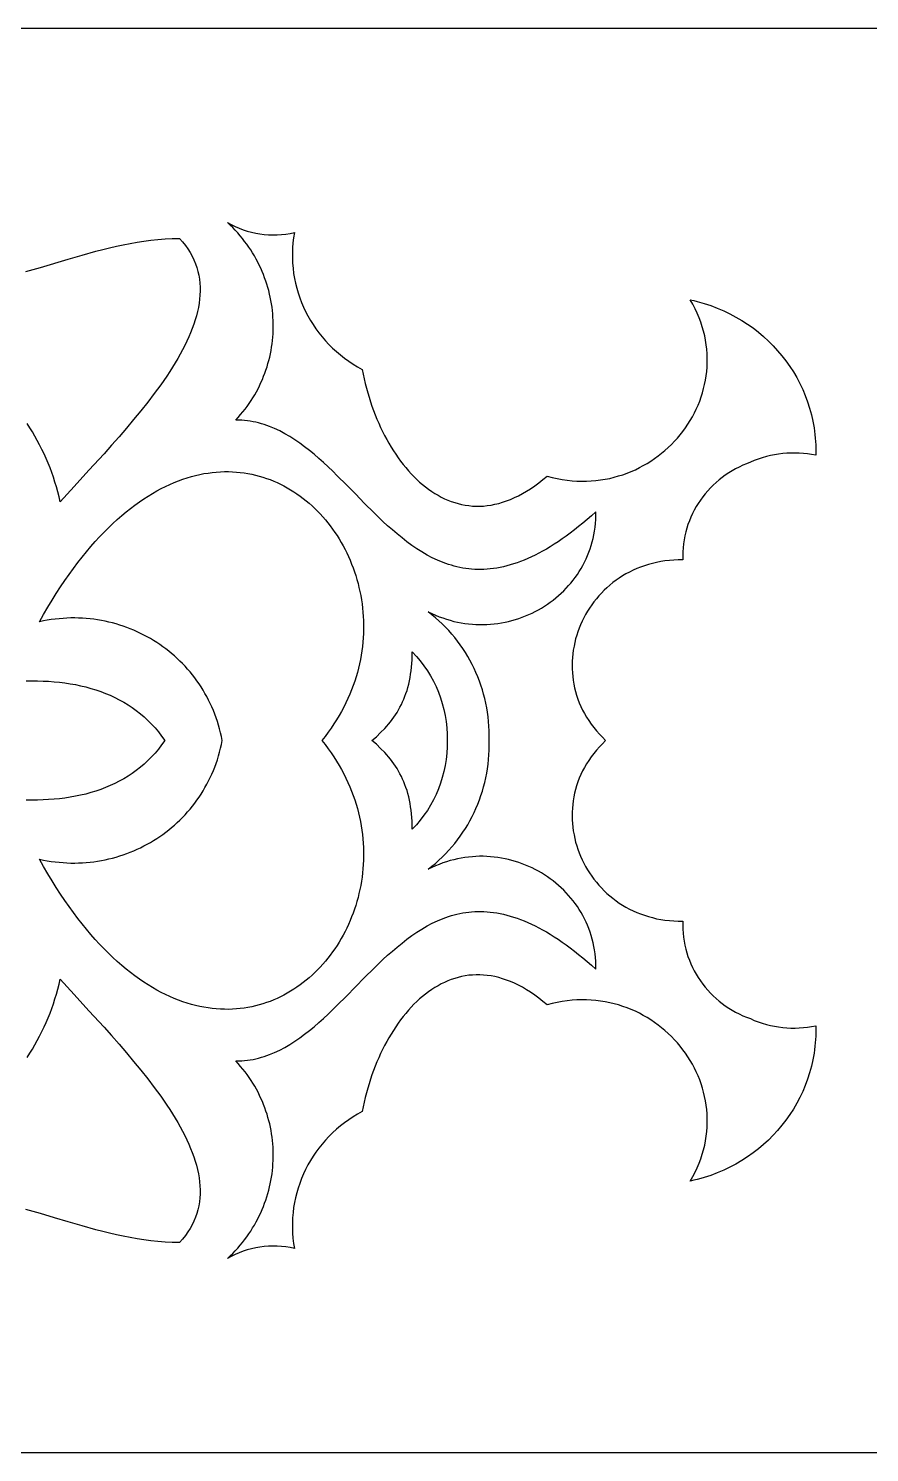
# Model space of a CAD drawing. Extents: x 759 to 1559, y -443 to -303.
# Drawn here: x 1076.2 to 1158.9, y -442.8 to -302.8 of the extents above; entities that cross this region are included whole.
import ezdxf

# ---------------------------------------------------------------- set-up
doc = ezdxf.new("R2010")
doc.units = 0
doc.layers.add('LAYER_2', color=174, linetype='CONTINUOUS')

msp = doc.modelspace()

# ---------------------------------------------------------------- linework, layer by layer
at = {"layer": 'LAYER_2'}
for points in [[(758.95, -442.83), (1558.95, -442.83), (1558.95, -302.83), (758.95, -302.83)], [(1095.77, -321.9), (1096.15, -322.11), (1096.53, -322.3), (1096.92, -322.47), (1097.32, -322.62), (1097.72, -322.75), (1098.13, -322.87), (1098.55, -322.96), (1098.96, -323.03), (1099.38, -323.08), (1099.81, -323.12), (1100.23, -323.13), (1100.66, -323.12), (1101.09, -323.1), (1101.51, -323.05), (1101.93, -322.98), (1102.36, -322.89), (1102.27, -323.4), (1102.21, -323.9), (1102.17, -324.41), (1102.16, -324.91), (1102.16, -325.42), (1102.18, -325.92), (1102.22, -326.41), (1102.28, -326.91), (1102.36, -327.4), (1102.46, -327.88), (1102.58, -328.36), (1102.72, -328.83), (1102.88, -329.3), (1103.05, -329.76), (1103.25, -330.22), (1103.46, -330.67), (1103.68, -331.1), (1103.93, -331.53), (1104.19, -331.95), (1104.47, -332.37), (1104.76, -332.77), (1105.08, -333.16), (1105.4, -333.54), (1105.75, -333.91), (1106.1, -334.26), (1106.48, -334.6), (1106.87, -334.93), (1107.27, -335.25), (1107.69, -335.55), (1108.12, -335.84), (1108.56, -336.11), (1109.02, -336.37), (1109.11, -336.83), (1109.21, -337.29), (1109.32, -337.75), (1109.44, -338.2), (1109.56, -338.65), (1109.7, -339.09), (1109.84, -339.53), (1109.98, -339.97), (1110.14, -340.39), (1110.3, -340.82), (1110.47, -341.24), (1110.65, -341.65), (1110.83, -342.06), (1111.02, -342.46), (1111.22, -342.85), (1111.43, -343.23), (1111.64, -343.61), (1111.86, -343.98), (1112.08, -344.34), (1112.31, -344.69), (1112.55, -345.04), (1112.79, -345.37), (1113.04, -345.7), (1113.3, -346.01), (1113.56, -346.32), (1113.83, -346.61), (1114.1, -346.89), (1114.38, -347.17), (1114.66, -347.43), (1114.95, -347.68), (1115.24, -347.91), (1115.54, -348.14), (1115.85, -348.35), (1116.16, -348.55), (1116.47, -348.73), (1116.79, -348.9), (1117.11, -349.06), (1117.44, -349.2), (1117.77, -349.33), (1118.11, -349.45), (1118.45, -349.54), (1118.79, -349.63), (1119.14, -349.69), (1119.5, -349.74), (1119.85, -349.78), (1120.21, -349.79), (1120.57, -349.79), (1120.94, -349.78), (1121.31, -349.74), (1121.68, -349.69), (1122.06, -349.61), (1122.44, -349.52), (1122.82, -349.41), (1123.21, -349.28), (1123.6, -349.13), (1123.99, -348.96), (1124.38, -348.77), (1124.77, -348.56), (1125.17, -348.33), (1125.57, -348.08), (1125.97, -347.8), (1126.38, -347.51), (1126.78, -347.19), (1127.19, -346.85), (1127.68, -346.98), (1128.18, -347.09), (1128.67, -347.18), (1129.15, -347.25), (1129.64, -347.3), (1130.12, -347.33), (1130.59, -347.34), (1131.06, -347.34), (1131.53, -347.32), (1131.99, -347.28), (1132.45, -347.22), (1132.9, -347.15), (1133.34, -347.06), (1133.78, -346.95), (1134.21, -346.83), (1134.63, -346.7), (1135.05, -346.55), (1135.46, -346.38), (1135.86, -346.21), (1136.26, -346.01), (1136.64, -345.81), (1137.02, -345.59), (1137.39, -345.36), (1137.75, -345.12), (1138.1, -344.86), (1138.44, -344.6), (1138.77, -344.32), (1139.09, -344.03), (1139.4, -343.73), (1139.7, -343.42), (1139.99, -343.1), (1140.26, -342.78), (1140.52, -342.44), (1140.78, -342.09), (1141.02, -341.74), (1141.24, -341.38), (1141.46, -341.01), (1141.66, -340.63), (1141.84, -340.25), (1142.02, -339.86), (1142.18, -339.46), (1142.32, -339.06), (1142.45, -338.66), (1142.57, -338.24), (1142.66, -337.83), (1142.75, -337.41), (1142.82, -336.98), (1142.87, -336.56), (1142.9, -336.12), (1142.92, -335.69), (1142.92, -335.25), (1142.91, -334.81), (1142.87, -334.37), (1142.82, -333.93), (1142.75, -333.49), (1142.67, -333.05), (1142.56, -332.6), (1142.43, -332.16), (1142.29, -331.72), (1142.12, -331.27), (1141.94, -330.83), (1141.73, -330.39), (1141.5, -329.95), (1141.26, -329.52), (1141.6, -329.59), (1141.94, -329.68), (1142.61, -329.87), (1143.27, -330.08), (1143.91, -330.32), (1144.54, -330.59), (1145.15, -330.88), (1145.74, -331.2), (1146.32, -331.54), (1146.88, -331.9), (1147.42, -332.28), (1147.95, -332.69), (1148.45, -333.11), (1148.94, -333.56), (1149.4, -334.02), (1149.84, -334.51), (1150.26, -335.01), (1150.66, -335.52), (1151.04, -336.05), (1151.39, -336.6), (1151.72, -337.16), (1152.02, -337.74), (1152.3, -338.33), (1152.56, -338.93), (1152.78, -339.55), (1152.98, -340.17), (1153.16, -340.81), (1153.3, -341.45), (1153.36, -341.78), (1153.42, -342.1), (1153.46, -342.43), (1153.5, -342.76), (1153.54, -343.1), (1153.56, -343.43), (1153.58, -343.77), (1153.59, -344.11), (1153.59, -344.45), (1153.58, -344.79), (1153.18, -344.71), (1152.78, -344.65), (1152.37, -344.61), (1151.97, -344.58), (1151.56, -344.57), (1151.15, -344.57), (1150.75, -344.59), (1150.34, -344.62), (1149.93, -344.67), (1149.53, -344.74), (1149.13, -344.82), (1148.73, -344.92), (1148.33, -345.04), (1147.94, -345.17), (1147.55, -345.32), (1147.17, -345.48), (1146.79, -345.62), (1146.42, -345.78), (1146.06, -345.95), (1145.71, -346.13), (1145.36, -346.32), (1145.03, -346.53), (1144.7, -346.75), (1144.39, -346.98), (1144.08, -347.22), (1143.79, -347.47), (1143.5, -347.73), (1143.23, -348.01), (1142.97, -348.29), (1142.72, -348.58), (1142.48, -348.89), (1142.25, -349.2), (1142.04, -349.52), (1141.84, -349.84), (1141.65, -350.18), (1141.47, -350.52), (1141.31, -350.87), (1141.17, -351.23), (1141.03, -351.59), (1140.91, -351.96), (1140.81, -352.33), (1140.72, -352.71), (1140.65, -353.1), (1140.59, -353.49), (1140.55, -353.88), (1140.53, -354.28), (1140.52, -354.68), (1140.53, -355.08), (1140.08, -355.08), (1139.64, -355.1), (1139.2, -355.13), (1138.77, -355.18), (1138.35, -355.24), (1137.94, -355.32), (1137.53, -355.42), (1137.14, -355.52), (1136.75, -355.65), (1136.37, -355.78), (1136, -355.93), (1135.63, -356.09), (1135.28, -356.27), (1134.93, -356.45), (1134.6, -356.65), (1134.27, -356.86), (1133.96, -357.08), (1133.65, -357.31), (1133.35, -357.55), (1133.07, -357.81), (1132.79, -358.07), (1132.53, -358.34), (1132.27, -358.61), (1132.03, -358.9), (1131.79, -359.2), (1131.57, -359.5), (1131.36, -359.81), (1131.16, -360.12), (1130.97, -360.44), (1130.8, -360.77), (1130.63, -361.11), (1130.48, -361.45), (1130.34, -361.79), (1130.21, -362.14), (1130.1, -362.49), (1129.99, -362.85), (1129.9, -363.21), (1129.83, -363.57), (1129.76, -363.94), (1129.71, -364.31), (1129.68, -364.68), (1129.66, -365.05), (1129.65, -365.42), (1129.65, -365.79), (1129.67, -366.17), (1129.7, -366.54), (1129.75, -366.91), (1129.81, -367.28), (1129.89, -367.66), (1129.98, -368.02), (1130.09, -368.39), (1130.21, -368.76), (1130.35, -369.12), (1130.51, -369.48), (1130.68, -369.84), (1130.86, -370.19), (1131.06, -370.54), (1131.28, -370.88), (1131.51, -371.22), (1131.77, -371.55), (1132.03, -371.88), (1132.32, -372.2), (1132.62, -372.52), (1132.94, -372.83), (1132.94, -372.83), (1132.94, -372.83), (1132.94, -372.83), (1132.94, -372.83), (1132.94, -372.84), (1132.94, -372.84), (1132.94, -372.84), (1132.94, -372.84), (1132.62, -373.15), (1132.32, -373.46), (1132.03, -373.79), (1131.77, -374.11), (1131.51, -374.45), (1131.28, -374.79), (1131.06, -375.13), (1130.86, -375.48), (1130.68, -375.83), (1130.51, -376.19), (1130.35, -376.55), (1130.21, -376.91), (1130.09, -377.28), (1129.98, -377.64), (1129.89, -378.01), (1129.81, -378.38), (1129.75, -378.76), (1129.7, -379.13), (1129.67, -379.5), (1129.65, -379.88), (1129.65, -380.25), (1129.66, -380.62), (1129.68, -380.99), (1129.71, -381.36), (1129.76, -381.73), (1129.83, -382.1), (1129.9, -382.46), (1129.99, -382.82), (1130.1, -383.18), (1130.21, -383.53), (1130.34, -383.88), (1130.48, -384.22), (1130.63, -384.56), (1130.8, -384.9), (1130.97, -385.22), (1131.16, -385.55), (1131.36, -385.86), (1131.57, -386.17), (1131.79, -386.47), (1132.03, -386.77), (1132.27, -387.05), (1132.53, -387.33), (1132.79, -387.6), (1133.07, -387.86), (1133.35, -388.11), (1133.65, -388.35), (1133.96, -388.59), (1134.27, -388.81), (1134.6, -389.02), (1134.93, -389.21), (1135.28, -389.4), (1135.63, -389.57), (1136, -389.74), (1136.37, -389.89), (1136.75, -390.02), (1137.14, -390.14), (1137.53, -390.25), (1137.94, -390.35), (1138.35, -390.43), (1138.77, -390.49), (1139.2, -390.54), (1139.64, -390.57), (1140.08, -390.59), (1140.53, -390.59), (1140.52, -390.99), (1140.53, -391.39), (1140.55, -391.79), (1140.59, -392.18), (1140.65, -392.57), (1140.72, -392.96), (1140.81, -393.34), (1140.91, -393.71), (1141.03, -394.08), (1141.17, -394.44), (1141.31, -394.8), (1141.47, -395.15), (1141.65, -395.49), (1141.84, -395.82), (1142.04, -396.15), (1142.25, -396.47), (1142.48, -396.78), (1142.72, -397.08), (1142.97, -397.38), (1143.23, -397.66), (1143.5, -397.93), (1143.79, -398.2), (1144.08, -398.45), (1144.39, -398.69), (1144.7, -398.92), (1145.03, -399.14), (1145.36, -399.35), (1145.71, -399.54), (1146.06, -399.72), (1146.42, -399.89), (1146.79, -400.04), (1147.17, -400.18), (1147.55, -400.35), (1147.94, -400.5), (1148.33, -400.63), (1148.73, -400.74), (1149.13, -400.84), (1149.53, -400.93), (1149.93, -400.99), (1150.34, -401.04), (1150.75, -401.08), (1151.15, -401.1), (1151.56, -401.1), (1151.97, -401.09), (1152.37, -401.06), (1152.78, -401.02), (1153.18, -400.96), (1153.58, -400.88), (1153.59, -401.22), (1153.59, -401.56), (1153.58, -401.9), (1153.56, -402.24), (1153.54, -402.57), (1153.5, -402.9), (1153.46, -403.24), (1153.42, -403.56), (1153.3, -404.22), (1153.16, -404.86), (1152.98, -405.5), (1152.78, -406.12), (1152.56, -406.74), (1152.3, -407.34), (1152.02, -407.93), (1151.72, -408.5), (1151.39, -409.07), (1151.04, -409.61), (1150.66, -410.15), (1150.26, -410.66), (1149.84, -411.16), (1149.4, -411.64), (1148.94, -412.11), (1148.45, -412.55), (1147.95, -412.98), (1147.42, -413.38), (1146.88, -413.77), (1146.32, -414.13), (1145.74, -414.47), (1145.15, -414.79), (1144.54, -415.08), (1143.91, -415.34), (1143.27, -415.59), (1142.61, -415.8), (1142.28, -415.9), (1141.94, -415.99), (1141.6, -416.07), (1141.26, -416.15), (1141.5, -415.71), (1141.73, -415.28), (1141.94, -414.84), (1142.12, -414.4), (1142.29, -413.95), (1142.43, -413.51), (1142.56, -413.07), (1142.67, -412.62), (1142.75, -412.18), (1142.82, -411.74), (1142.87, -411.29), (1142.91, -410.85), (1142.92, -410.41), (1142.92, -409.98), (1142.9, -409.54), (1142.87, -409.11), (1142.82, -408.68), (1142.75, -408.26), (1142.66, -407.84), (1142.57, -407.42), (1142.45, -407.01), (1142.32, -406.6), (1142.18, -406.2), (1142.02, -405.81), (1141.84, -405.42), (1141.66, -405.04), (1141.46, -404.66), (1141.24, -404.29), (1141.02, -403.93), (1140.78, -403.57), (1140.52, -403.23), (1140.26, -402.89), (1139.99, -402.56), (1139.7, -402.25), (1139.4, -401.94), (1139.09, -401.64), (1138.77, -401.35), (1138.44, -401.07), (1138.1, -400.81), (1137.75, -400.55), (1137.39, -400.31), (1137.02, -400.08), (1136.64, -399.86), (1136.26, -399.65), (1135.86, -399.46), (1135.46, -399.28), (1135.05, -399.12), (1134.63, -398.97), (1134.21, -398.83), (1133.78, -398.71), (1133.34, -398.61), (1132.9, -398.52), (1132.45, -398.45), (1131.99, -398.39), (1131.53, -398.35), (1131.06, -398.33), (1130.59, -398.33), (1130.12, -398.34), (1129.64, -398.37), (1129.15, -398.42), (1128.67, -398.49), (1128.18, -398.58), (1127.68, -398.69), (1127.19, -398.82), (1126.78, -398.48), (1126.38, -398.16), (1125.97, -397.86), (1125.57, -397.59), (1125.17, -397.34), (1124.77, -397.1), (1124.38, -396.89), (1123.99, -396.7), (1123.6, -396.53), (1123.21, -396.39), (1122.82, -396.26), (1122.44, -396.15), (1122.06, -396.05), (1121.68, -395.98), (1121.31, -395.93), (1120.94, -395.89), (1120.57, -395.87), (1120.21, -395.87), (1119.85, -395.89), (1119.5, -395.92), (1119.14, -395.98), (1118.79, -396.04), (1118.45, -396.12), (1118.11, -396.22), (1117.77, -396.34), (1117.44, -396.46), (1117.11, -396.61), (1116.79, -396.76), (1116.47, -396.94), (1116.16, -397.12), (1115.85, -397.32), (1115.54, -397.53), (1115.24, -397.76), (1114.95, -397.99), (1114.66, -398.24), (1114.38, -398.5), (1114.1, -398.77), (1113.83, -399.06), (1113.56, -399.35), (1113.3, -399.66), (1113.04, -399.97), (1112.79, -400.3), (1112.55, -400.63), (1112.31, -400.97), (1112.08, -401.33), (1111.86, -401.69), (1111.64, -402.06), (1111.43, -402.43), (1111.22, -402.82), (1111.02, -403.21), (1110.83, -403.61), (1110.65, -404.02), (1110.47, -404.43), (1110.3, -404.85), (1110.14, -405.27), (1109.98, -405.7), (1109.84, -406.14), (1109.7, -406.58), (1109.56, -407.02), (1109.44, -407.47), (1109.32, -407.92), (1109.21, -408.38), (1109.11, -408.84), (1109.02, -409.3), (1108.56, -409.56), (1108.12, -409.83), (1107.69, -410.12), (1107.27, -410.42), (1106.87, -410.73), (1106.48, -411.06), (1106.1, -411.41), (1105.75, -411.76), (1105.4, -412.13), (1105.08, -412.51), (1104.76, -412.9), (1104.47, -413.3), (1104.19, -413.71), (1103.93, -414.13), (1103.68, -414.56), (1103.46, -415), (1103.25, -415.45), (1103.05, -415.9), (1102.88, -416.37), (1102.72, -416.83), (1102.58, -417.31), (1102.46, -417.79), (1102.36, -418.27), (1102.28, -418.76), (1102.22, -419.25), (1102.18, -419.75), (1102.16, -420.25), (1102.16, -420.75), (1102.17, -421.26), (1102.21, -421.76), (1102.27, -422.27), (1102.36, -422.78), (1101.93, -422.69), (1101.51, -422.62), (1101.09, -422.57), (1100.66, -422.54), (1100.23, -422.54), (1099.81, -422.55), (1099.38, -422.58), (1098.96, -422.64), (1098.55, -422.71), (1098.13, -422.8), (1097.72, -422.91), (1097.32, -423.05), (1096.92, -423.2), (1096.53, -423.37), (1096.15, -423.56), (1095.77, -423.76), (1096.04, -423.51), (1096.3, -423.26), (1096.54, -423), (1096.79, -422.73), (1097.02, -422.46), (1097.24, -422.19), (1097.46, -421.91), (1097.67, -421.63), (1097.87, -421.34), (1098.06, -421.06), (1098.25, -420.76), (1098.42, -420.47), (1098.59, -420.17), (1098.75, -419.87), (1098.9, -419.57), (1099.05, -419.26), (1099.19, -418.95), (1099.31, -418.64), (1099.43, -418.33), (1099.55, -418.01), (1099.65, -417.69), (1099.75, -417.38), (1099.84, -417.05), (1099.92, -416.73), (1099.99, -416.41), (1100.05, -416.08), (1100.11, -415.76), (1100.16, -415.43), (1100.2, -415.1), (1100.23, -414.78), (1100.25, -414.45), (1100.27, -414.12), (1100.28, -413.79), (1100.28, -413.46), (1100.27, -413.13), (1100.26, -412.81), (1100.23, -412.48), (1100.2, -412.15), (1100.16, -411.82), (1100.12, -411.5), (1100.06, -411.17), (1100, -410.85), (1099.93, -410.53), (1099.85, -410.21), (1099.76, -409.89), (1099.67, -409.57), (1099.56, -409.26), (1099.45, -408.95), (1099.33, -408.63), (1099.21, -408.33), (1099.07, -408.02), (1098.93, -407.72), (1098.78, -407.42), (1098.62, -407.12), (1098.46, -406.83), (1098.28, -406.53), (1098.1, -406.25), (1097.91, -405.96), (1097.71, -405.68), (1097.51, -405.41), (1097.29, -405.13), (1097.07, -404.87), (1096.84, -404.6), (1096.6, -404.34), (1096.89, -404.34), (1097.18, -404.32), (1097.46, -404.3), (1097.74, -404.27), (1098.02, -404.23), (1098.3, -404.18), (1098.57, -404.12), (1098.84, -404.06), (1099.11, -403.98), (1099.37, -403.9), (1099.64, -403.81), (1099.9, -403.72), (1100.41, -403.51), (1100.92, -403.27), (1101.42, -403), (1101.92, -402.71), (1102.4, -402.4), (1102.88, -402.07), (1103.36, -401.72), (1103.83, -401.35), (1104.29, -400.97), (1104.75, -400.57), (1105.21, -400.16), (1105.66, -399.74), (1106.57, -398.87), (1107.46, -397.97), (1108.35, -397.06), (1109.25, -396.15), (1110.15, -395.25), (1110.6, -394.81), (1111.06, -394.38), (1111.52, -393.95), (1111.98, -393.54), (1112.45, -393.14), (1112.93, -392.75), (1113.41, -392.38), (1113.89, -392.02), (1114.38, -391.68), (1114.88, -391.37), (1115.39, -391.07), (1115.9, -390.8), (1116.43, -390.55), (1116.96, -390.33), (1117.23, -390.23), (1117.5, -390.14), (1117.78, -390.05), (1118.05, -389.98), (1118.33, -389.91), (1118.62, -389.84), (1118.9, -389.79), (1119.19, -389.74), (1119.48, -389.71), (1119.77, -389.68), (1120.07, -389.66), (1120.37, -389.65), (1120.67, -389.65), (1120.98, -389.66), (1121.29, -389.67), (1121.6, -389.7), (1121.92, -389.74), (1122.24, -389.79), (1122.56, -389.85), (1122.89, -389.92), (1123.22, -390), (1123.56, -390.09), (1123.89, -390.19), (1124.24, -390.31), (1124.58, -390.43), (1124.93, -390.57), (1125.29, -390.72), (1125.64, -390.89), (1126.01, -391.06), (1126.37, -391.25), (1126.74, -391.45), (1127.12, -391.66), (1127.5, -391.89), (1127.88, -392.13), (1128.27, -392.38), (1128.66, -392.65), (1129.06, -392.93), (1129.46, -393.23), (1129.87, -393.54), (1130.28, -393.86), (1130.7, -394.2), (1131.12, -394.56), (1131.55, -394.93), (1131.98, -395.31), (1131.98, -394.93), (1131.97, -394.54), (1131.94, -394.17), (1131.9, -393.8), (1131.85, -393.43), (1131.79, -393.07), (1131.71, -392.71), (1131.62, -392.36), (1131.53, -392.01), (1131.42, -391.67), (1131.29, -391.33), (1131.16, -391), (1131.02, -390.68), (1130.87, -390.36), (1130.7, -390.05), (1130.53, -389.75), (1130.35, -389.45), (1130.16, -389.16), (1129.95, -388.87), (1129.74, -388.59), (1129.53, -388.32), (1129.3, -388.06), (1129.06, -387.8), (1128.82, -387.55), (1128.57, -387.31), (1128.31, -387.08), (1128.05, -386.85), (1127.78, -386.64), (1127.5, -386.43), (1127.22, -386.23), (1126.92, -386.04), (1126.63, -385.85), (1126.33, -385.68), (1126.02, -385.52), (1125.71, -385.36), (1125.39, -385.21), (1125.07, -385.08), (1124.74, -384.95), (1124.41, -384.83), (1124.07, -384.72), (1123.73, -384.63), (1123.39, -384.54), (1123.05, -384.46), (1122.7, -384.4), (1122.35, -384.34), (1121.99, -384.29), (1121.64, -384.26), (1121.28, -384.24), (1120.92, -384.22), (1120.56, -384.22), (1120.2, -384.23), (1119.84, -384.26), (1119.47, -384.29), (1119.11, -384.34), (1118.74, -384.4), (1118.38, -384.47), (1118.02, -384.55), (1117.65, -384.64), (1117.29, -384.75), (1116.93, -384.87), (1116.57, -385.01), (1116.21, -385.15), (1115.85, -385.31), (1115.49, -385.49), (1115.86, -385.2), (1116.21, -384.91), (1116.55, -384.6), (1116.89, -384.29), (1117.21, -383.97), (1117.52, -383.63), (1117.82, -383.3), (1118.11, -382.95), (1118.39, -382.6), (1118.66, -382.23), (1118.91, -381.86), (1119.16, -381.49), (1119.39, -381.11), (1119.61, -380.72), (1119.82, -380.32), (1120.02, -379.92), (1120.2, -379.51), (1120.38, -379.1), (1120.54, -378.68), (1120.69, -378.25), (1120.83, -377.82), (1120.95, -377.39), (1121.06, -376.95), (1121.16, -376.51), (1121.25, -376.06), (1121.32, -375.61), (1121.38, -375.16), (1121.43, -374.7), (1121.46, -374.24), (1121.48, -373.77), (1121.49, -373.3), (1121.48, -372.83), (1121.49, -372.36), (1121.48, -371.9), (1121.46, -371.43), (1121.43, -370.97), (1121.38, -370.51), (1121.32, -370.06), (1121.25, -369.61), (1121.16, -369.16), (1121.06, -368.72), (1120.95, -368.28), (1120.83, -367.84), (1120.69, -367.41), (1120.54, -366.99), (1120.38, -366.57), (1120.2, -366.16), (1120.02, -365.75), (1119.82, -365.35), (1119.61, -364.95), (1119.39, -364.56), (1119.16, -364.18), (1118.91, -363.8), (1118.66, -363.43), (1118.39, -363.07), (1118.11, -362.72), (1117.82, -362.37), (1117.52, -362.03), (1117.21, -361.7), (1116.89, -361.38), (1116.55, -361.07), (1116.21, -360.76), (1115.86, -360.47), (1115.49, -360.18), (1115.85, -360.35), (1116.21, -360.51), (1116.57, -360.66), (1116.93, -360.79), (1117.29, -360.92), (1117.65, -361.02), (1118.02, -361.12), (1118.38, -361.2), (1118.74, -361.27), (1119.11, -361.33), (1119.47, -361.38), (1119.84, -361.41), (1120.2, -361.43), (1120.56, -361.44), (1120.92, -361.44), (1121.28, -361.43), (1121.64, -361.41), (1121.99, -361.37), (1122.35, -361.33), (1122.7, -361.27), (1123.05, -361.21), (1123.39, -361.13), (1123.73, -361.04), (1124.07, -360.94), (1124.41, -360.84), (1124.74, -360.72), (1125.07, -360.59), (1125.39, -360.45), (1125.71, -360.31), (1126.02, -360.15), (1126.33, -359.99), (1126.63, -359.81), (1126.92, -359.63), (1127.22, -359.44), (1127.5, -359.24), (1127.78, -359.03), (1128.05, -358.81), (1128.31, -358.59), (1128.57, -358.36), (1128.82, -358.11), (1129.06, -357.87), (1129.3, -357.61), (1129.53, -357.35), (1129.74, -357.08), (1129.95, -356.8), (1130.16, -356.51), (1130.35, -356.22), (1130.53, -355.92), (1130.7, -355.62), (1130.87, -355.31), (1131.02, -354.99), (1131.16, -354.66), (1131.29, -354.33), (1131.42, -354), (1131.53, -353.66), (1131.62, -353.31), (1131.71, -352.96), (1131.79, -352.6), (1131.85, -352.24), (1131.9, -351.87), (1131.94, -351.5), (1131.97, -351.12), (1131.98, -350.74), (1131.98, -350.36), (1131.55, -350.74), (1131.12, -351.11), (1130.7, -351.47), (1130.28, -351.81), (1129.87, -352.13), (1129.46, -352.44), (1129.06, -352.74), (1128.66, -353.02), (1128.27, -353.29), (1127.88, -353.54), (1127.5, -353.78), (1127.12, -354.01), (1126.74, -354.22), (1126.37, -354.42), (1126.01, -354.61), (1125.64, -354.78), (1125.29, -354.95), (1124.93, -355.1), (1124.58, -355.23), (1124.24, -355.36), (1123.89, -355.47), (1123.56, -355.58), (1123.22, -355.67), (1122.89, -355.75), (1122.56, -355.82), (1122.24, -355.88), (1121.92, -355.93), (1121.6, -355.97), (1121.29, -355.99), (1120.98, -356.01), (1120.67, -356.02), (1120.37, -356.02), (1120.07, -356.01), (1119.77, -355.99), (1119.48, -355.96), (1119.19, -355.92), (1118.9, -355.88), (1118.62, -355.82), (1118.33, -355.76), (1118.05, -355.69), (1117.78, -355.61), (1117.5, -355.53), (1117.23, -355.44), (1116.96, -355.34), (1116.43, -355.12), (1115.9, -354.87), (1115.39, -354.6), (1114.88, -354.3), (1114.38, -353.98), (1113.89, -353.65), (1113.41, -353.29), (1112.93, -352.92), (1112.45, -352.53), (1111.98, -352.13), (1111.52, -351.72), (1111.06, -351.29), (1110.15, -350.42), (1109.25, -349.52), (1108.35, -348.6), (1107.46, -347.69), (1106.57, -346.8), (1106.12, -346.36), (1105.66, -345.93), (1105.21, -345.51), (1104.75, -345.1), (1104.29, -344.7), (1103.83, -344.31), (1103.36, -343.95), (1102.88, -343.6), (1102.4, -343.27), (1101.92, -342.95), (1101.42, -342.67), (1100.92, -342.4), (1100.41, -342.16), (1099.9, -341.95), (1099.64, -341.85), (1099.37, -341.77), (1099.11, -341.69), (1098.84, -341.61), (1098.57, -341.55), (1098.3, -341.49), (1098.02, -341.44), (1097.74, -341.4), (1097.46, -341.37), (1097.18, -341.34), (1096.89, -341.33), (1096.6, -341.33), (1096.84, -341.07), (1097.07, -340.8), (1097.29, -340.53), (1097.51, -340.26), (1097.71, -339.99), (1097.91, -339.71), (1098.1, -339.42), (1098.28, -339.13), (1098.46, -338.84), (1098.62, -338.55), (1098.78, -338.25), (1098.93, -337.95), (1099.07, -337.65), (1099.21, -337.34), (1099.33, -337.03), (1099.45, -336.72), (1099.56, -336.41), (1099.67, -336.09), (1099.76, -335.78), (1099.85, -335.46), (1099.93, -335.14), (1100, -334.82), (1100.06, -334.49), (1100.12, -334.17), (1100.16, -333.84), (1100.2, -333.52), (1100.23, -333.19), (1100.26, -332.86), (1100.27, -332.53), (1100.28, -332.21), (1100.28, -331.88), (1100.27, -331.55), (1100.25, -331.22), (1100.23, -330.89), (1100.2, -330.56), (1100.16, -330.24), (1100.11, -329.91), (1100.05, -329.58), (1099.99, -329.26), (1099.92, -328.94), (1099.84, -328.61), (1099.75, -328.29), (1099.65, -327.97), (1099.55, -327.66), (1099.43, -327.34), (1099.31, -327.03), (1099.19, -326.72), (1099.05, -326.41), (1098.9, -326.1), (1098.75, -325.8), (1098.59, -325.5), (1098.42, -325.2), (1098.25, -324.9), (1098.06, -324.61), (1097.87, -324.32), (1097.67, -324.04), (1097.46, -323.76), (1097.24, -323.48), (1097.02, -323.21), (1096.79, -322.94), (1096.54, -322.67), (1096.3, -322.41), (1096.04, -322.16)], [(1077.3, -361.16), (1077.71, -360.44), (1078.12, -359.73), (1078.54, -359.04), (1078.96, -358.38), (1079.38, -357.73), (1079.8, -357.11), (1080.22, -356.5), (1080.65, -355.92), (1081.08, -355.35), (1081.5, -354.8), (1081.93, -354.28), (1082.36, -353.77), (1082.79, -353.28), (1083.22, -352.81), (1083.66, -352.36), (1084.09, -351.92), (1084.52, -351.51), (1084.95, -351.11), (1085.39, -350.73), (1085.82, -350.36), (1086.25, -350.02), (1086.69, -349.69), (1087.12, -349.38), (1087.55, -349.08), (1087.98, -348.81), (1088.41, -348.54), (1088.84, -348.3), (1089.27, -348.07), (1089.69, -347.85), (1090.12, -347.65), (1090.54, -347.47), (1090.97, -347.3), (1091.39, -347.15), (1091.81, -347.01), (1092.23, -346.89), (1092.64, -346.78), (1093.05, -346.68), (1093.46, -346.6), (1093.87, -346.54), (1094.28, -346.48), (1094.68, -346.44), (1095.08, -346.42), (1095.48, -346.4), (1095.87, -346.4), (1096.27, -346.41), (1096.65, -346.44), (1097.04, -346.48), (1097.42, -346.53), (1097.79, -346.59), (1098.17, -346.66), (1098.54, -346.74), (1098.9, -346.84), (1099.26, -346.95), (1099.62, -347.06), (1099.97, -347.19), (1100.32, -347.33), (1100.66, -347.48), (1101, -347.64), (1101.33, -347.81), (1101.66, -347.99), (1101.98, -348.18), (1102.3, -348.38), (1102.61, -348.59), (1102.92, -348.8), (1103.22, -349.03), (1103.51, -349.27), (1103.8, -349.51), (1104.09, -349.76), (1104.36, -350.02), (1104.63, -350.29), (1104.9, -350.56), (1105.15, -350.85), (1105.4, -351.14), (1105.65, -351.43), (1105.88, -351.74), (1106.11, -352.05), (1106.33, -352.37), (1106.55, -352.69), (1106.75, -353.02), (1106.95, -353.36), (1107.14, -353.7), (1107.33, -354.05), (1107.5, -354.4), (1107.67, -354.76), (1107.83, -355.12), (1107.98, -355.49), (1108.12, -355.86), (1108.26, -356.24), (1108.38, -356.62), (1108.5, -357.01), (1108.61, -357.4), (1108.7, -357.79), (1108.79, -358.19), (1108.87, -358.59), (1108.94, -359), (1109, -359.4), (1109.05, -359.81), (1109.09, -360.22), (1109.12, -360.64), (1109.14, -361.05), (1109.15, -361.47), (1109.15, -361.89), (1109.14, -362.32), (1109.12, -362.74), (1109.08, -363.16), (1109.04, -363.59), (1108.98, -364.02), (1108.92, -364.44), (1108.84, -364.87), (1108.75, -365.3), (1108.65, -365.73), (1108.54, -366.16), (1108.42, -366.58), (1108.28, -367.01), (1108.13, -367.44), (1107.97, -367.86), (1107.8, -368.29), (1107.62, -368.71), (1107.42, -369.13), (1107.21, -369.55), (1106.99, -369.97), (1106.75, -370.39), (1106.5, -370.8), (1106.24, -371.21), (1105.96, -371.62), (1105.67, -372.03), (1105.37, -372.43), (1105.05, -372.83), (1105.37, -373.23), (1105.67, -373.64), (1105.96, -374.04), (1106.24, -374.45), (1106.5, -374.87), (1106.75, -375.28), (1106.99, -375.7), (1107.21, -376.12), (1107.42, -376.54), (1107.62, -376.96), (1107.8, -377.38), (1107.97, -377.81), (1108.13, -378.23), (1108.28, -378.66), (1108.42, -379.09), (1108.54, -379.51), (1108.65, -379.94), (1108.75, -380.37), (1108.84, -380.8), (1108.92, -381.22), (1108.98, -381.65), (1109.04, -382.08), (1109.08, -382.5), (1109.12, -382.93), (1109.14, -383.35), (1109.15, -383.77), (1109.15, -384.19), (1109.14, -384.61), (1109.12, -385.03), (1109.09, -385.44), (1109.05, -385.86), (1109, -386.27), (1108.94, -386.67), (1108.87, -387.08), (1108.79, -387.48), (1108.7, -387.87), (1108.61, -388.27), (1108.5, -388.66), (1108.38, -389.04), (1108.26, -389.43), (1108.12, -389.8), (1107.98, -390.18), (1107.83, -390.54), (1107.67, -390.91), (1107.5, -391.27), (1107.33, -391.62), (1107.14, -391.97), (1106.95, -392.31), (1106.75, -392.65), (1106.55, -392.98), (1106.33, -393.3), (1106.11, -393.62), (1105.88, -393.93), (1105.65, -394.23), (1105.4, -394.53), (1105.15, -394.82), (1104.9, -395.11), (1104.63, -395.38), (1104.36, -395.65), (1104.09, -395.91), (1103.8, -396.16), (1103.51, -396.4), (1103.22, -396.64), (1102.92, -396.86), (1102.61, -397.08), (1102.3, -397.29), (1101.98, -397.49), (1101.66, -397.68), (1101.33, -397.86), (1101, -398.03), (1100.66, -398.19), (1100.32, -398.34), (1099.97, -398.48), (1099.62, -398.6), (1099.26, -398.72), (1098.9, -398.83), (1098.54, -398.92), (1098.17, -399.01), (1097.79, -399.08), (1097.42, -399.14), (1097.04, -399.19), (1096.65, -399.23), (1096.27, -399.25), (1095.87, -399.27), (1095.48, -399.26), (1095.08, -399.25), (1094.68, -399.22), (1094.28, -399.18), (1093.87, -399.13), (1093.46, -399.06), (1093.05, -398.98), (1092.64, -398.89), (1092.23, -398.78), (1091.81, -398.66), (1091.39, -398.52), (1090.97, -398.36), (1090.54, -398.2), (1090.12, -398.01), (1089.69, -397.81), (1089.27, -397.6), (1088.84, -397.37), (1088.41, -397.12), (1087.98, -396.86), (1087.55, -396.58), (1087.12, -396.29), (1086.69, -395.98), (1086.25, -395.65), (1085.82, -395.3), (1085.39, -394.94), (1084.95, -394.56), (1084.52, -394.16), (1084.09, -393.75), (1083.66, -393.31), (1083.22, -392.86), (1082.79, -392.39), (1082.36, -391.9), (1081.93, -391.39), (1081.5, -390.86), (1081.08, -390.32), (1080.65, -389.75), (1080.22, -389.17), (1079.8, -388.56), (1079.38, -387.94), (1078.96, -387.29), (1078.54, -386.63), (1078.12, -385.94), (1077.71, -385.23), (1077.3, -384.51), (1077.69, -384.59), (1078.07, -384.66), (1078.46, -384.72), (1078.85, -384.77), (1079.24, -384.81), (1079.62, -384.84), (1080.01, -384.86), (1080.39, -384.88), (1080.77, -384.88), (1081.15, -384.87), (1081.53, -384.85), (1081.91, -384.83), (1082.28, -384.79), (1082.65, -384.75), (1083.02, -384.69), (1083.39, -384.63), (1083.76, -384.56), (1084.12, -384.47), (1084.48, -384.39), (1084.84, -384.29), (1085.19, -384.18), (1085.54, -384.07), (1085.89, -383.94), (1086.23, -383.81), (1086.57, -383.67), (1086.9, -383.52), (1087.24, -383.37), (1087.56, -383.2), (1087.88, -383.03), (1088.2, -382.85), (1088.52, -382.66), (1088.83, -382.47), (1089.13, -382.27), (1089.43, -382.06), (1089.72, -381.84), (1090.01, -381.62), (1090.29, -381.39), (1090.57, -381.15), (1090.84, -380.9), (1091.1, -380.65), (1091.36, -380.39), (1091.61, -380.13), (1091.86, -379.86), (1092.1, -379.58), (1092.33, -379.3), (1092.56, -379.01), (1092.77, -378.71), (1092.99, -378.41), (1093.19, -378.1), (1093.39, -377.79), (1093.57, -377.47), (1093.76, -377.14), (1093.93, -376.81), (1094.09, -376.48), (1094.25, -376.13), (1094.4, -375.79), (1094.54, -375.44), (1094.67, -375.08), (1094.79, -374.72), (1094.9, -374.35), (1095.01, -373.98), (1095.1, -373.6), (1095.18, -373.22), (1095.26, -372.83), (1095.18, -372.45), (1095.1, -372.07), (1095.01, -371.69), (1094.9, -371.32), (1094.79, -370.95), (1094.67, -370.59), (1094.54, -370.23), (1094.4, -369.88), (1094.25, -369.53), (1094.09, -369.19), (1093.93, -368.86), (1093.76, -368.52), (1093.57, -368.2), (1093.39, -367.88), (1093.19, -367.57), (1092.99, -367.26), (1092.77, -366.96), (1092.56, -366.66), (1092.33, -366.37), (1092.1, -366.09), (1091.86, -365.81), (1091.61, -365.54), (1091.36, -365.27), (1091.1, -365.02), (1090.84, -364.76), (1090.57, -364.52), (1090.29, -364.28), (1090.01, -364.05), (1089.72, -363.83), (1089.43, -363.61), (1089.13, -363.4), (1088.83, -363.2), (1088.52, -363), (1088.2, -362.82), (1087.88, -362.64), (1087.56, -362.47), (1087.24, -362.3), (1086.9, -362.15), (1086.57, -362), (1086.23, -361.86), (1085.89, -361.73), (1085.54, -361.6), (1085.19, -361.49), (1084.84, -361.38), (1084.48, -361.28), (1084.12, -361.19), (1083.76, -361.11), (1083.39, -361.04), (1083.02, -360.98), (1082.65, -360.92), (1082.28, -360.88), (1081.91, -360.84), (1081.53, -360.82), (1081.15, -360.8), (1080.77, -360.79), (1080.39, -360.79), (1080.01, -360.8), (1079.62, -360.83), (1079.24, -360.86), (1078.85, -360.9), (1078.46, -360.95), (1078.07, -361.01), (1077.69, -361.08)], [(1113.94, -364.12), (1114.35, -364.56), (1114.73, -365.01), (1115.09, -365.48), (1115.43, -365.97), (1115.74, -366.47), (1116.02, -366.99), (1116.28, -367.52), (1116.51, -368.07), (1116.72, -368.63), (1116.89, -369.2), (1117.04, -369.78), (1117.17, -370.37), (1117.26, -370.97), (1117.32, -371.58), (1117.36, -372.2), (1117.37, -372.83), (1117.36, -373.46), (1117.32, -374.08), (1117.26, -374.7), (1117.17, -375.3), (1117.04, -375.89), (1116.89, -376.47), (1116.72, -377.04), (1116.51, -377.6), (1116.28, -378.14), (1116.02, -378.68), (1115.74, -379.19), (1115.43, -379.7), (1115.09, -380.18), (1114.73, -380.66), (1114.35, -381.11), (1113.94, -381.55), (1113.93, -381.16), (1113.92, -380.78), (1113.9, -380.41), (1113.87, -380.05), (1113.83, -379.69), (1113.78, -379.35), (1113.72, -379.02), (1113.66, -378.69), (1113.59, -378.37), (1113.51, -378.06), (1113.42, -377.76), (1113.32, -377.46), (1113.22, -377.18), (1113.11, -376.9), (1112.99, -376.62), (1112.87, -376.36), (1112.73, -376.1), (1112.59, -375.84), (1112.45, -375.6), (1112.29, -375.35), (1112.13, -375.12), (1111.97, -374.89), (1111.79, -374.66), (1111.61, -374.44), (1111.43, -374.23), (1111.24, -374.02), (1110.83, -373.61), (1110.41, -373.21), (1109.96, -372.83), (1110.41, -372.46), (1110.83, -372.06), (1111.24, -371.65), (1111.43, -371.44), (1111.61, -371.23), (1111.79, -371.01), (1111.97, -370.78), (1112.13, -370.55), (1112.29, -370.31), (1112.45, -370.07), (1112.59, -369.82), (1112.73, -369.57), (1112.87, -369.31), (1112.99, -369.04), (1113.11, -368.77), (1113.22, -368.49), (1113.32, -368.2), (1113.42, -367.91), (1113.51, -367.61), (1113.59, -367.3), (1113.66, -366.98), (1113.72, -366.65), (1113.78, -366.32), (1113.83, -365.97), (1113.87, -365.62), (1113.9, -365.26), (1113.92, -364.89), (1113.93, -364.51)]]:
    msp.add_lwpolyline(points, close=True, dxfattribs=at)
for points in [[(1075.97, -326.72), (1077.39, -326.32), (1080.14, -325.51), (1081.5, -325.11), (1082.84, -324.74), (1083.52, -324.56), (1084.19, -324.39), (1084.86, -324.24), (1085.54, -324.09), (1086.21, -323.96), (1086.89, -323.84), (1087.57, -323.73), (1088.26, -323.65), (1088.95, -323.57), (1089.65, -323.52), (1090.35, -323.49), (1091.06, -323.48), (1091.36, -323.82), (1091.64, -324.16), (1091.88, -324.51), (1092.11, -324.87), (1092.3, -325.23), (1092.48, -325.59), (1092.63, -325.96), (1092.76, -326.33), (1092.87, -326.71), (1092.95, -327.09), (1093.02, -327.47), (1093.06, -327.86), (1093.09, -328.25), (1093.09, -328.64), (1093.07, -329.04), (1093.04, -329.44), (1092.99, -329.85), (1092.92, -330.25), (1092.83, -330.66), (1092.73, -331.07), (1092.61, -331.48), (1092.47, -331.9), (1092.32, -332.32), (1092.16, -332.74), (1091.98, -333.16), (1091.79, -333.58), (1091.58, -334), (1091.36, -334.43), (1091.13, -334.85), (1090.89, -335.28), (1090.64, -335.71), (1090.37, -336.14), (1090.1, -336.57), (1089.81, -337), (1089.22, -337.86), (1088.59, -338.72), (1087.94, -339.58), (1087.26, -340.43), (1086.56, -341.29), (1085.85, -342.13), (1085.12, -342.98), (1084.39, -343.81), (1083.65, -344.64), (1082.17, -346.27), (1080.73, -347.85), (1079.35, -349.37), (1079.24, -348.88), (1079.11, -348.39), (1078.98, -347.91), (1078.83, -347.43), (1078.68, -346.96), (1078.51, -346.49), (1078.34, -346.03), (1078.15, -345.57), (1077.96, -345.11), (1077.76, -344.66), (1077.54, -344.22), (1077.32, -343.78), (1077.09, -343.35), (1076.85, -342.92), (1076.61, -342.5), (1076.35, -342.09), (1076.08, -341.68)], [(1076, -366.98), (1076.56, -366.97), (1077.11, -366.97), (1077.66, -366.99), (1078.2, -367.01), (1078.74, -367.05), (1079.27, -367.11), (1079.8, -367.17), (1080.33, -367.25), (1080.84, -367.34), (1081.35, -367.45), (1081.86, -367.57), (1082.35, -367.71), (1082.84, -367.86), (1083.32, -368.02), (1083.79, -368.2), (1084.25, -368.39), (1084.71, -368.6), (1085.15, -368.83), (1085.59, -369.07), (1086.01, -369.33), (1086.42, -369.6), (1086.82, -369.89), (1087.22, -370.2), (1087.6, -370.52), (1087.96, -370.86), (1088.32, -371.22), (1088.66, -371.6), (1088.99, -371.99), (1089.3, -372.4), (1089.61, -372.83), (1089.3, -373.26), (1088.99, -373.68), (1088.66, -374.07), (1088.32, -374.45), (1087.96, -374.81), (1087.6, -375.15), (1087.22, -375.47), (1086.82, -375.78), (1086.42, -376.07), (1086.01, -376.34), (1085.59, -376.6), (1085.15, -376.84), (1084.71, -377.07), (1084.25, -377.27), (1083.79, -377.47), (1083.32, -377.65), (1082.84, -377.81), (1082.35, -377.96), (1081.86, -378.1), (1081.35, -378.22), (1080.84, -378.32), (1080.33, -378.42), (1079.8, -378.5), (1079.27, -378.56), (1078.74, -378.61), (1078.2, -378.65), (1077.66, -378.68), (1077.11, -378.7), (1076.56, -378.7), (1076, -378.69)], [(1076.08, -403.99), (1076.35, -403.58), (1076.61, -403.17), (1076.85, -402.74), (1077.09, -402.32), (1077.32, -401.89), (1077.54, -401.45), (1077.76, -401), (1077.96, -400.56), (1078.15, -400.1), (1078.34, -399.64), (1078.51, -399.18), (1078.68, -398.71), (1078.83, -398.24), (1078.98, -397.76), (1079.11, -397.28), (1079.24, -396.79), (1079.35, -396.3), (1080.73, -397.82), (1082.17, -399.4), (1083.65, -401.03), (1084.39, -401.85), (1085.12, -402.69), (1085.85, -403.53), (1086.56, -404.38), (1087.26, -405.23), (1087.94, -406.09), (1088.59, -406.95), (1089.22, -407.81), (1089.81, -408.67), (1090.1, -409.1), (1090.37, -409.53), (1090.64, -409.96), (1090.89, -410.39), (1091.13, -410.81), (1091.36, -411.24), (1091.58, -411.67), (1091.79, -412.09), (1091.98, -412.51), (1092.16, -412.93), (1092.32, -413.35), (1092.47, -413.77), (1092.61, -414.18), (1092.73, -414.6), (1092.83, -415.01), (1092.92, -415.42), (1092.99, -415.82), (1093.04, -416.23), (1093.07, -416.63), (1093.09, -417.02), (1093.09, -417.42), (1093.06, -417.81), (1093.02, -418.2), (1092.95, -418.58), (1092.87, -418.96), (1092.76, -419.34), (1092.63, -419.71), (1092.48, -420.08), (1092.3, -420.44), (1092.11, -420.8), (1091.88, -421.15), (1091.64, -421.5), (1091.36, -421.85), (1091.06, -422.19), (1090.35, -422.18), (1089.65, -422.15), (1088.95, -422.09), (1088.26, -422.02), (1087.57, -421.93), (1086.89, -421.83), (1086.21, -421.71), (1085.54, -421.58), (1084.86, -421.43), (1084.19, -421.27), (1083.52, -421.11), (1082.84, -420.93), (1081.5, -420.56), (1080.14, -420.16), (1078.77, -419.76), (1077.39, -419.35), (1075.97, -418.95)]]:
    msp.add_lwpolyline(points, dxfattribs=at)

doc.saveas('drawing.dxf')
